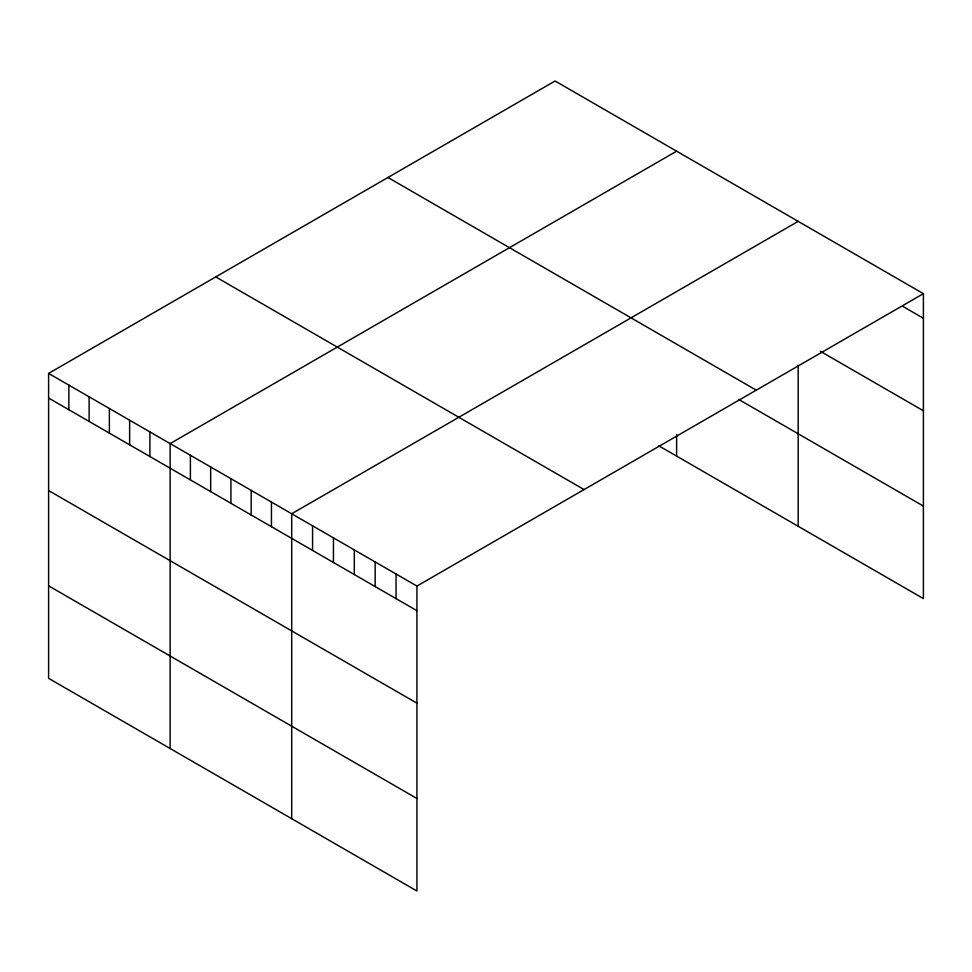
<?xml version="1.0" encoding="UTF-8"?>
<svg xmlns="http://www.w3.org/2000/svg" width="972" height="972" viewBox="0 0 972 972"><rect width="100%" height="100%" fill="white"/><g stroke="black" fill="none" stroke-linecap="round" stroke-linejoin="round"><path stroke-width="1.46" d="M923.4 293.666L416.927 586.067L416.927 890.996L48.6 678.334L48.6 373.418L555.073 81.004L923.4 293.666L923.4 598.582L658.894 445.869M676.621 151.182L170.149 443.597L170.149 748.513M798.17 221.361L291.697 513.763L291.697 818.691M902.526 306.216L923.4 318.269M820.344 351.281L923.4 410.779M387.937 177.499L756.265 390.161M738.659 399.419L923.4 506.084M215.735 276.923L584.063 489.572M48.6 373.418L416.927 586.067M48.6 398.034L416.927 610.683M48.6 490.532L416.927 703.181M48.6 585.837L416.927 798.486M798.17 365.278L798.17 526.277M676.621 434.423L676.621 456.099M396.054 574.015L396.054 598.63M375.18 561.974L375.18 586.578M354.306 549.921L354.306 574.525M333.445 537.868L333.445 562.484M312.571 525.816L312.571 550.431M271.443 502.074L271.443 526.678M251.177 490.374L251.177 514.99M230.923 478.686L230.923 503.289M210.669 466.985L210.669 491.601M190.403 455.285L190.403 479.901M149.895 431.896L149.895 456.512M129.628 420.208L129.628 444.812M109.374 408.507L109.374 433.111M89.12 396.807L89.12 421.423M68.854 385.119L68.854 409.722"/></g></svg>
